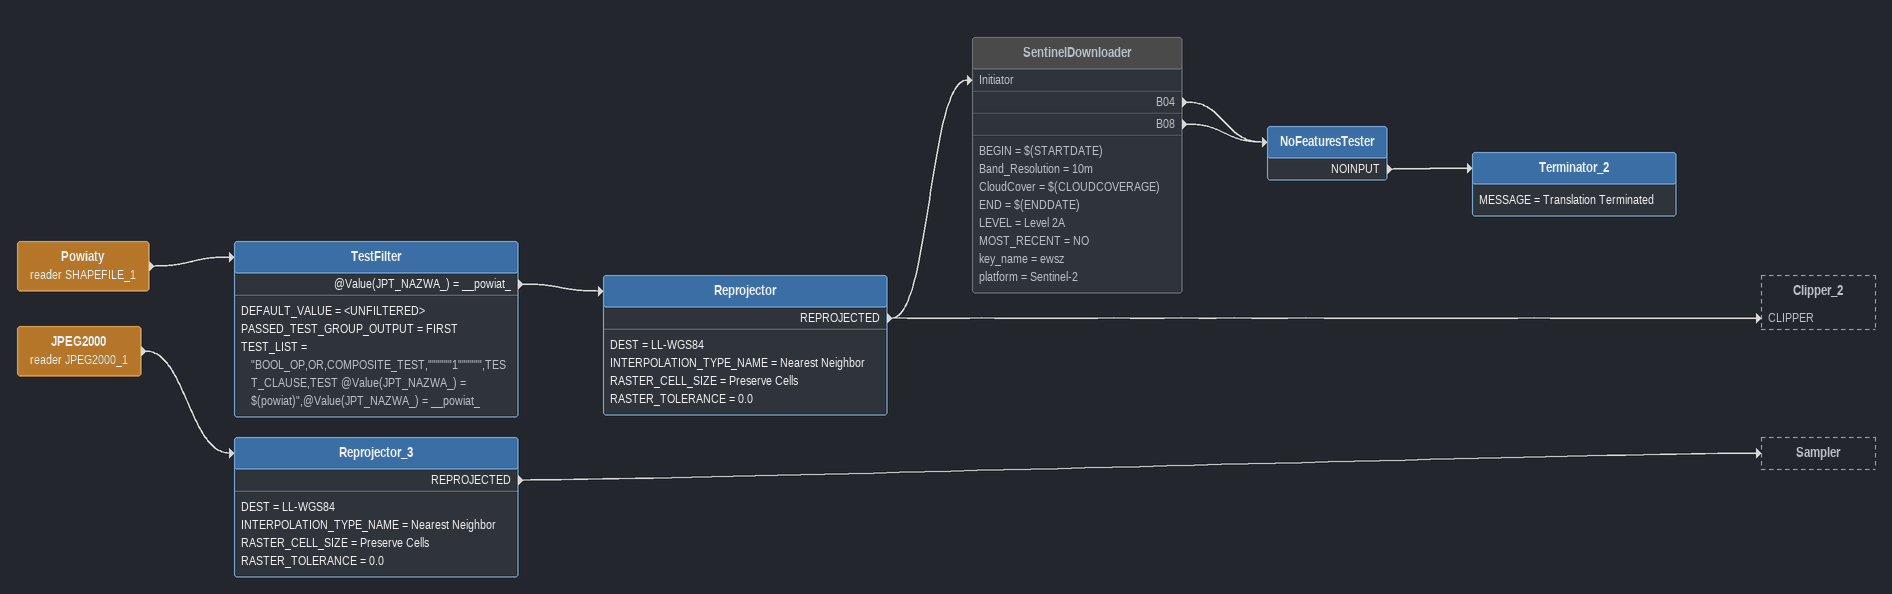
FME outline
Powiaty (reader SHAPEFILE_1)
    -> TestFilter
TestFilter
    DEFAULT_VALUE = <UNFILTERED>
    PASSED_TEST_GROUP_OUTPUT = FIRST
    TEST_LIST = "BOOL_OP,OR,COMPOSITE_TEST,""""""1"""""",TEST_CLAUSE,TEST @Value(JPT_NAZWA_) = $(powiat)",@Value(JPT_NAZWA_) = __powiat_
    @Value(JPT_NAZWA_) = __powiat_ -> Reprojector
Reprojector
    DEST = LL-WGS84
    INTERPOLATION_TYPE_NAME = Nearest Neighbor
    RASTER_CELL_SIZE = Preserve Cells
    RASTER_TOLERANCE = 0.0
    REPROJECTED -> Clipper_2 [CLIPPER]
    REPROJECTED -> SentinelDownloader [Initiator]
SentinelDownloader [off]
    BEGIN = $(STARTDATE)
    Band_Resolution = 10m
    CloudCover = $(CLOUDCOVERAGE)
    END = $(ENDDATE)
    LEVEL = Level 2A
    MOST_RECENT = NO
    key_name = ewsz
    platform = Sentinel-2
    B04 -> NoFeaturesTester
    B08 -> NoFeaturesTester
NoFeaturesTester
    NOINPUT -> Terminator_2
Terminator_2
    MESSAGE = Translation Terminated
JPEG2000 (reader JPEG2000_1)
    -> Reprojector_3
Reprojector_3
    DEST = LL-WGS84
    INTERPOLATION_TYPE_NAME = Nearest Neighbor
    RASTER_CELL_SIZE = Preserve Cells
    RASTER_TOLERANCE = 0.0
    REPROJECTED -> Sampler
